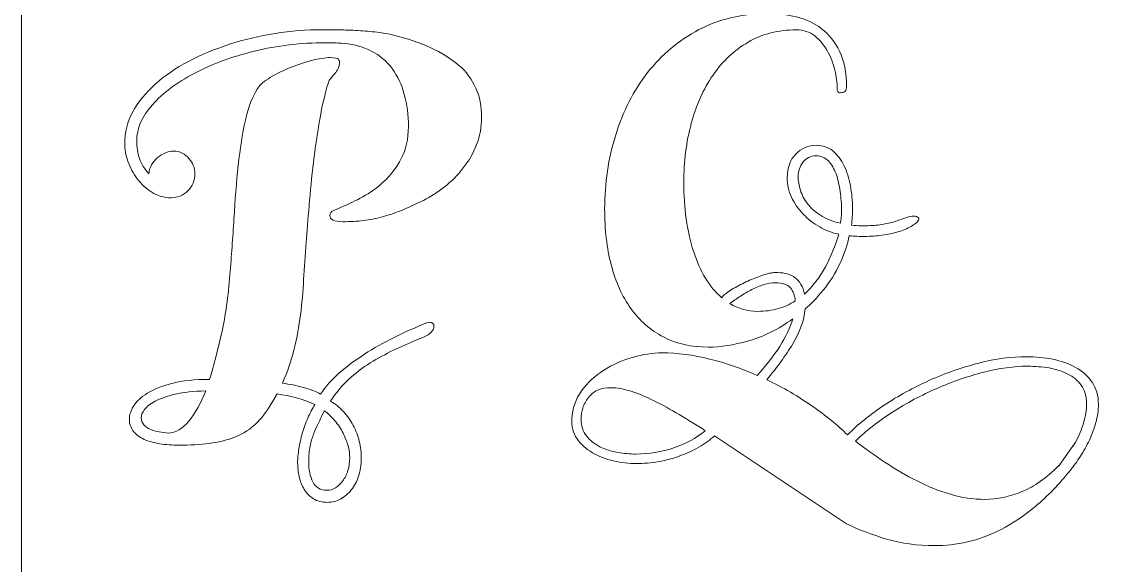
# Model space of a CAD drawing. Header units: millimetres. Extents: x -989 to 989, y -553 to 553.
# Drawn here: x 593.2 to 657.4, y 85.9 to 118.1 of the extents above; entities that cross this region are included whole.
import ezdxf

# ---------------------------------------------------------------- set-up
doc = ezdxf.new("R2010")
doc.units = ezdxf.units.MM
doc.header["$MEASUREMENT"] = 0
doc.layers.add('Camada 1', color=7, linetype='Continuous')

msp = doc.modelspace()

# ---------------------------------------------------------------- linework, layer by layer
at = {"layer": 'Camada 1', "color": 142, "lineweight": 20}
msp.add_lwpolyline([(593.2077, 33.5177), (790.9435, 33.5177), (790.9435, 414.1477), (593.2077, 414.1477), (593.2077, 33.5177)], close=True, dxfattribs=at)
at = {"layer": 'Camada 1', "color": 250, "lineweight": 9}
for points, knots in [([(642.3197, 105.4445), (642.2395, 104.9495), (642.0557, 104.4074), (641.7823, 103.8181), (641.7823, 103.8181), (641.5041, 103.2289), (641.1693, 102.6915), (640.7828, 102.2105), (640.7828, 102.2105), (640.4151, 101.7627), (640.0569, 101.3903), (639.7032, 101.098), (639.7032, 101.098), (639.6467, 100.4239), (639.4015, 99.7356), (638.9725, 99.0284), (638.9725, 99.0284), (638.5388, 98.3213), (638.025, 97.6142), (637.4263, 96.907), (637.4263, 96.907), (638.4021, 96.4356), (639.3026, 95.9123), (640.1275, 95.3418), (640.1275, 95.3418), (640.9526, 94.7714), (641.6503, 94.201), (642.2159, 93.6353), (642.2159, 93.6353), (642.8288, 94.2482), (643.5548, 94.8328), (644.3987, 95.3938), (644.3987, 95.3938), (645.2378, 95.9548), (646.1382, 96.445), (647.0905, 96.8693), (647.0905, 96.8693), (648.0475, 97.2983), (649.0186, 97.633), (650.0086, 97.8876), (650.0086, 97.8876), (650.9987, 98.1422), (651.9462, 98.2695), (652.8514, 98.2695), (652.8514, 98.2695), (653.37, 98.2695), (653.8838, 98.2176), (654.3929, 98.1186), (654.3929, 98.1186), (654.8973, 98.0196), (655.3546, 97.8546), (655.7601, 97.633), (655.7601, 97.633), (656.1654, 97.4067), (656.4955, 97.1144), (656.7406, 96.7561), (656.7406, 96.7561), (656.9905, 96.3978), (657.113, 95.9594), (657.113, 95.4409), (657.113, 95.4409), (657.113, 95.0825), (657.0612, 94.729), (656.9621, 94.366), (656.9621, 94.366), (656.8632, 94.0077), (656.7312, 93.6589), (656.5756, 93.3242), (656.5756, 93.3242), (656.4153, 92.9895), (656.2362, 92.6689), (656.0429, 92.3671), (656.0429, 92.3671), (655.8497, 92.0654), (655.6563, 91.8015), (655.4678, 91.561), (655.4678, 91.561), (654.7747, 90.7031), (654.0818, 89.9865), (653.3934, 89.4114), (653.3934, 89.4114), (652.7005, 88.8409), (652.0169, 88.3789), (651.3428, 88.0347), (651.3428, 88.0347), (650.664, 87.6859), (649.9945, 87.4361), (649.3345, 87.2899), (649.3345, 87.2899), (648.6745, 87.1438), (648.0286, 87.0683), (647.3922, 87.0683), (647.3922, 87.0683), (646.3645, 87.0683), (645.4169, 87.2004), (644.5448, 87.4597), (644.5448, 87.4597), (643.6726, 87.719), (642.8759, 88.0159), (642.1594, 88.36), (642.1594, 88.36), (642.1594, 88.36), (634.329, 93.5787), (634.329, 93.5787), (634.329, 93.5787), (634.0555, 93.3289), (633.7492, 93.1073), (633.4003, 92.9046), (633.4003, 92.9046), (633.0515, 92.7066), (632.679, 92.5322), (632.2783, 92.3861), (632.2783, 92.3861), (631.8775, 92.2352), (631.4533, 92.1268), (631.0149, 92.0466), (631.0149, 92.0466), (630.5718, 91.9712), (630.1239, 91.9335), (629.676, 91.9335), (629.676, 91.9335), (629.2517, 91.9335), (628.8086, 91.9853), (628.3419, 92.0938), (628.3419, 92.0938), (627.8798, 92.1975), (627.4556, 92.3625), (627.0785, 92.5794), (627.0785, 92.5794), (626.7013, 92.7962), (626.3996, 93.0743), (626.1686, 93.4091), (626.1686, 93.4091), (625.9376, 93.7484), (625.8339, 94.1397), (625.8575, 94.5876), (625.8575, 94.5876), (625.8951, 95.2004), (626.0885, 95.752), (626.4421, 96.2423), (626.4421, 96.2423), (626.7956, 96.7279), (627.234, 97.138), (627.762, 97.468), (627.762, 97.468), (628.2853, 97.798), (628.851, 98.0526), (629.4638, 98.2317), (629.4638, 98.2317), (630.0768, 98.4061), (630.6613, 98.4957), (631.2176, 98.4957), (631.2176, 98.4957), (632.1368, 98.4957), (633.075, 98.3731), (634.0367, 98.1327), (634.0367, 98.1327), (634.9984, 97.8923), (635.9366, 97.567), (636.8559, 97.1521), (636.8559, 97.1521), (637.3839, 97.7415), (637.8317, 98.3165), (638.1994, 98.8775), (638.1994, 98.8775), (638.5624, 99.4385), (638.8217, 99.9855), (638.9773, 100.5135), (638.9773, 100.5135), (638.1051, 99.8911), (637.2283, 99.4527), (636.342, 99.2076), (636.342, 99.2076), (635.4604, 98.9577), (634.6731, 98.8351), (633.9754, 98.8351), (633.9754, 98.8351), (632.9619, 98.8351), (632.0709, 99.0378), (631.2977, 99.4385), (631.2977, 99.4385), (630.5293, 99.8393), (629.8834, 100.4003), (629.3649, 101.1263), (629.3649, 101.1263), (628.8463, 101.8522), (628.455, 102.7149), (628.1957, 103.7144), (628.1957, 103.7144), (627.9364, 104.7185), (627.8092, 105.8217), (627.8092, 107.0239), (627.8092, 107.0239), (627.8092, 108.5559), (628.026, 110.022), (628.4644, 111.4175), (628.4644, 111.4175), (628.8982, 112.813), (629.5298, 114.0481), (630.3596, 115.1135), (630.3596, 115.1135), (631.1893, 116.1789), (632.2028, 117.0275), (633.405, 117.6592), (633.405, 117.6592), (634.6071, 118.2909), (635.9837, 118.6068), (637.5253, 118.6068), (637.5253, 118.6068), (638.0816, 118.6068), (638.6331, 118.5408), (639.1894, 118.4087), (639.1894, 118.4087), (639.741, 118.2815), (640.2407, 118.0505), (640.6791, 117.7158), (640.6791, 117.7158), (641.1223, 117.3857), (641.4806, 116.9426), (641.7493, 116.3816), (641.7493, 116.3816), (642.0226, 115.8206), (642.1594, 115.1135), (642.1594, 114.2508), (642.1594, 114.2508), (642.1594, 114.0857), (642.1028, 113.9868), (641.9991, 113.9585), (641.9991, 113.9585), (641.8907, 113.9302), (641.8105, 113.9161), (641.7493, 113.9161), (641.7493, 113.9161), (641.6549, 113.9161), (641.6078, 114.0103), (641.6078, 114.1989), (641.6078, 114.1989), (641.6078, 114.5148), (641.5607, 114.873), (641.4664, 115.2691), (641.4664, 115.2691), (641.3721, 115.6603), (641.2259, 116.0375), (641.028, 116.3911), (641.028, 116.3911), (640.8252, 116.7447), (640.5754, 117.0416), (640.2737, 117.2821), (640.2737, 117.2821), (639.972, 117.5225), (639.6137, 117.645), (639.1894, 117.645), (639.1894, 117.645), (638.1146, 117.645), (637.1622, 117.4047), (636.3325, 116.9191), (636.3325, 116.9191), (635.5028, 116.4382), (634.8051, 115.7829), (634.2394, 114.9674), (634.2394, 114.9674), (633.6737, 114.1471), (633.24, 113.1854), (632.9477, 112.0916), (632.9477, 112.0916), (632.6507, 110.9932), (632.5045, 109.8288), (632.5045, 108.5889), (632.5045, 108.5889), (632.5045, 107.0804), (632.6978, 105.7274), (633.0797, 104.5252), (633.0797, 104.5252), (633.4616, 103.3231), (634.0179, 102.4038), (634.7533, 101.7674), (634.7533, 101.7674), (634.857, 101.9088), (635.0361, 102.055), (635.2813, 102.2105), (635.2813, 102.2105), (635.5312, 102.3614), (635.7999, 102.5076), (636.0874, 102.6489), (636.0874, 102.6489), (636.375, 102.7904), (636.6578, 102.913), (636.936, 103.012), (636.936, 103.012), (637.2141, 103.111), (637.4357, 103.1817), (637.6007, 103.2147), (637.6007, 103.2147), (637.6714, 103.2383), (637.7516, 103.2524), (637.8459, 103.2524), (637.8459, 103.2524), (637.9401, 103.2524), (638.0203, 103.2524), (638.0768, 103.2524), (638.0768, 103.2524), (638.4917, 103.2524), (638.8358, 103.1534), (639.114, 102.9506), (639.114, 102.9506), (639.3874, 102.7527), (639.5759, 102.4274), (639.6703, 101.9796), (639.6703, 101.9796), (640.1653, 102.4274), (640.5754, 102.9648), (640.9054, 103.5871), (640.9054, 103.5871), (641.2354, 104.2141), (641.4994, 104.8599), (641.7021, 105.5341), (641.7021, 105.5341), (641.3108, 105.6048), (640.9336, 105.7462), (640.5707, 105.9584), (640.5707, 105.9584), (640.203, 106.1706), (639.8777, 106.4251), (639.5901, 106.7268), (639.5901, 106.7268), (639.2978, 107.0239), (639.0715, 107.3632), (638.8971, 107.731), (638.8971, 107.731), (638.7274, 108.1033), (638.6426, 108.49), (638.6426, 108.8906), (638.6426, 108.8906), (638.6426, 109.4706), (638.8122, 109.9325), (639.147, 110.2767), (639.147, 110.2767), (639.4817, 110.6255), (639.8918, 110.7999), (640.3774, 110.7999), (640.3774, 110.7999), (640.7545, 110.7999), (641.0798, 110.6868), (641.3486, 110.4652), (641.3486, 110.4652), (641.6219, 110.2389), (641.8435, 109.9514), (642.0132, 109.5978), (642.0132, 109.5978), (642.1829, 109.2443), (642.3103, 108.8482), (642.3951, 108.4051), (642.3951, 108.4051), (642.4752, 107.962), (642.5176, 107.5235), (642.5176, 107.0898), (642.5176, 107.0898), (642.5176, 106.9248), (642.513, 106.7504), (642.5036, 106.576), (642.5036, 106.576), (642.4941, 106.3968), (642.48, 106.2271), (642.4611, 106.0621), (642.4611, 106.0621), (642.8618, 106.0291), (643.2295, 106.0197), (643.5596, 106.0385), (643.5596, 106.0385), (643.8895, 106.0527), (644.1866, 106.0904), (644.4599, 106.1422), (644.4599, 106.1422), (644.7286, 106.1942), (644.9691, 106.2554), (645.1765, 106.3261), (645.1765, 106.3261), (645.3792, 106.3968), (645.5678, 106.4629), (645.7328, 106.5241), (645.7328, 106.5241), (645.8836, 106.5807), (646.0251, 106.609), (646.1571, 106.6043), (646.1571, 106.6043), (646.2844, 106.5948), (646.374, 106.5665), (646.4211, 106.5147), (646.4211, 106.5147), (646.4682, 106.4629), (646.4635, 106.3921), (646.4022, 106.3026), (646.4022, 106.3026), (646.3456, 106.213), (646.2089, 106.1092), (645.9968, 105.9914), (645.9968, 105.9914), (645.7752, 105.8641), (645.5113, 105.7557), (645.2096, 105.6662), (645.2096, 105.6662), (644.9078, 105.5766), (644.5966, 105.5105), (644.2667, 105.4728), (644.2667, 105.4728), (643.9367, 105.4304), (643.602, 105.4069), (643.2673, 105.4021), (643.2673, 105.4021), (642.9278, 105.3927), (642.6167, 105.4069), (642.3197, 105.4445)], [0, 0, 0, 0, 0.0096154, 0.0096154, 0.0096154, 0.0096154, 0.0192308, 0.0192308, 0.0192308, 0.0192308, 0.0288462, 0.0288462, 0.0288462, 0.0288462, 0.0384615, 0.0384615, 0.0384615, 0.0384615, 0.0480769, 0.0480769, 0.0480769, 0.0480769, 0.0576923, 0.0576923, 0.0576923, 0.0576923, 0.0673077, 0.0673077, 0.0673077, 0.0673077, 0.0769231, 0.0769231, 0.0769231, 0.0769231, 0.0865385, 0.0865385, 0.0865385, 0.0865385, 0.0961538, 0.0961538, 0.0961538, 0.0961538, 0.1057692, 0.1057692, 0.1057692, 0.1057692, 0.1153846, 0.1153846, 0.1153846, 0.1153846, 0.125, 0.125, 0.125, 0.125, 0.1346154, 0.1346154, 0.1346154, 0.1346154, 0.1442308, 0.1442308, 0.1442308, 0.1442308, 0.1538462, 0.1538462, 0.1538462, 0.1538462, 0.1634615, 0.1634615, 0.1634615, 0.1634615, 0.1730769, 0.1730769, 0.1730769, 0.1730769, 0.1826923, 0.1826923, 0.1826923, 0.1826923, 0.1923077, 0.1923077, 0.1923077, 0.1923077, 0.2019231, 0.2019231, 0.2019231, 0.2019231, 0.2115385, 0.2115385, 0.2115385, 0.2115385, 0.2211538, 0.2211538, 0.2211538, 0.2211538, 0.2307692, 0.2307692, 0.2307692, 0.2307692, 0.2403846, 0.2403846, 0.2403846, 0.2403846, 0.25, 0.25, 0.25, 0.25, 0.2596154, 0.2596154, 0.2596154, 0.2596154, 0.2692308, 0.2692308, 0.2692308, 0.2692308, 0.2788462, 0.2788462, 0.2788462, 0.2788462, 0.2884615, 0.2884615, 0.2884615, 0.2884615, 0.2980769, 0.2980769, 0.2980769, 0.2980769, 0.3076923, 0.3076923, 0.3076923, 0.3076923, 0.3173077, 0.3173077, 0.3173077, 0.3173077, 0.3269231, 0.3269231, 0.3269231, 0.3269231, 0.3365385, 0.3365385, 0.3365385, 0.3365385, 0.3461538, 0.3461538, 0.3461538, 0.3461538, 0.3557692, 0.3557692, 0.3557692, 0.3557692, 0.3653846, 0.3653846, 0.3653846, 0.3653846, 0.375, 0.375, 0.375, 0.375, 0.3846154, 0.3846154, 0.3846154, 0.3846154, 0.3942308, 0.3942308, 0.3942308, 0.3942308, 0.4038462, 0.4038462, 0.4038462, 0.4038462, 0.4134615, 0.4134615, 0.4134615, 0.4134615, 0.4230769, 0.4230769, 0.4230769, 0.4230769, 0.4326923, 0.4326923, 0.4326923, 0.4326923, 0.4423077, 0.4423077, 0.4423077, 0.4423077, 0.4519231, 0.4519231, 0.4519231, 0.4519231, 0.4615385, 0.4615385, 0.4615385, 0.4615385, 0.4711538, 0.4711538, 0.4711538, 0.4711538, 0.4807692, 0.4807692, 0.4807692, 0.4807692, 0.4903846, 0.4903846, 0.4903846, 0.4903846, 0.5, 0.5, 0.5, 0.5, 0.5096154, 0.5096154, 0.5096154, 0.5096154, 0.5192308, 0.5192308, 0.5192308, 0.5192308, 0.5288462, 0.5288462, 0.5288462, 0.5288462, 0.5384615, 0.5384615, 0.5384615, 0.5384615, 0.5480769, 0.5480769, 0.5480769, 0.5480769, 0.5576923, 0.5576923, 0.5576923, 0.5576923, 0.5673077, 0.5673077, 0.5673077, 0.5673077, 0.5769231, 0.5769231, 0.5769231, 0.5769231, 0.5865385, 0.5865385, 0.5865385, 0.5865385, 0.5961538, 0.5961538, 0.5961538, 0.5961538, 0.6057692, 0.6057692, 0.6057692, 0.6057692, 0.6153846, 0.6153846, 0.6153846, 0.6153846, 0.625, 0.625, 0.625, 0.625, 0.6346154, 0.6346154, 0.6346154, 0.6346154, 0.6442308, 0.6442308, 0.6442308, 0.6442308, 0.6538462, 0.6538462, 0.6538462, 0.6538462, 0.6634615, 0.6634615, 0.6634615, 0.6634615, 0.6730769, 0.6730769, 0.6730769, 0.6730769, 0.6826923, 0.6826923, 0.6826923, 0.6826923, 0.6923077, 0.6923077, 0.6923077, 0.6923077, 0.7019231, 0.7019231, 0.7019231, 0.7019231, 0.7115385, 0.7115385, 0.7115385, 0.7115385, 0.7211538, 0.7211538, 0.7211538, 0.7211538, 0.7307692, 0.7307692, 0.7307692, 0.7307692, 0.7403846, 0.7403846, 0.7403846, 0.7403846, 0.75, 0.75, 0.75, 0.75, 0.7596154, 0.7596154, 0.7596154, 0.7596154, 0.7692308, 0.7692308, 0.7692308, 0.7692308, 0.7788462, 0.7788462, 0.7788462, 0.7788462, 0.7884615, 0.7884615, 0.7884615, 0.7884615, 0.7980769, 0.7980769, 0.7980769, 0.7980769, 0.8076923, 0.8076923, 0.8076923, 0.8076923, 0.8173077, 0.8173077, 0.8173077, 0.8173077, 0.8269231, 0.8269231, 0.8269231, 0.8269231, 0.8365385, 0.8365385, 0.8365385, 0.8365385, 0.8461538, 0.8461538, 0.8461538, 0.8461538, 0.8557692, 0.8557692, 0.8557692, 0.8557692, 0.8653846, 0.8653846, 0.8653846, 0.8653846, 0.875, 0.875, 0.875, 0.875, 0.8846154, 0.8846154, 0.8846154, 0.8846154, 0.8942308, 0.8942308, 0.8942308, 0.8942308, 0.9038462, 0.9038462, 0.9038462, 0.9038462, 0.9134615, 0.9134615, 0.9134615, 0.9134615, 0.9230769, 0.9230769, 0.9230769, 0.9230769, 0.9326923, 0.9326923, 0.9326923, 0.9326923, 0.9423077, 0.9423077, 0.9423077, 0.9423077, 0.9519231, 0.9519231, 0.9519231, 0.9519231, 0.9615385, 0.9615385, 0.9615385, 0.9615385, 0.9711538, 0.9711538, 0.9711538, 0.9711538, 0.9807692, 0.9807692, 0.9807692, 0.9807692, 1, 1, 1, 1]), ([(602.0768, 107.6914), (601.6554, 107.6914), (601.2736, 107.8004), (600.9315, 108.0186), (600.9315, 108.0186), (600.5944, 108.2368), (600.3068, 108.4995), (600.0688, 108.8168), (600.0688, 108.8168), (599.8358, 109.1341), (599.6523, 109.4812), (599.5185, 109.8531), (599.5185, 109.8531), (599.3896, 110.2249), (599.3251, 110.572), (599.3251, 110.8942), (599.3251, 110.8942), (599.3251, 111.5636), (599.4838, 112.1982), (599.806, 112.7882), (599.806, 112.7882), (600.1283, 113.3782), (600.5745, 113.9236), (601.1348, 114.4243), (601.1348, 114.4243), (601.7, 114.9301), (602.3594, 115.3763), (603.113, 115.7779), (603.113, 115.7779), (603.8666, 116.1745), (604.6797, 116.5117), (605.5424, 116.7893), (605.5424, 116.7893), (606.4101, 117.0719), (607.3124, 117.2851), (608.2445, 117.4338), (608.2445, 117.4338), (609.1766, 117.5826), (610.1088, 117.657), (611.0409, 117.657), (611.0409, 117.657), (611.3235, 117.657), (611.6507, 117.652), (612.0225, 117.647), (612.0225, 117.647), (612.3944, 117.6421), (612.7762, 117.6272), (613.1629, 117.6024), (613.1629, 117.6024), (613.5546, 117.5776), (613.9314, 117.5429), (614.2983, 117.5082), (614.2983, 117.5082), (614.6602, 117.4685), (614.9874, 117.414), (615.27, 117.3396), (615.27, 117.3396), (616.9409, 116.9281), (618.23, 116.3332), (619.1422, 115.5548), (619.1422, 115.5548), (620.0495, 114.7714), (620.5057, 113.7451), (620.5057, 112.4659), (620.5057, 112.4659), (620.5057, 111.8858), (620.4065, 111.3405), (620.2082, 110.8397), (620.2082, 110.8397), (620.0099, 110.3389), (619.7471, 109.8778), (619.4199, 109.4564), (619.4199, 109.4564), (619.0926, 109.035), (618.7208, 108.6631), (618.3043, 108.3409), (618.3043, 108.3409), (617.8928, 108.0186), (617.4763, 107.7509), (617.0549, 107.5377), (617.0549, 107.5377), (616.569, 107.3046), (616.1327, 107.1063), (615.746, 106.9427), (615.746, 106.9427), (615.3543, 106.7841), (614.9775, 106.6551), (614.6106, 106.556), (614.6106, 106.556), (614.2437, 106.4568), (613.8768, 106.3825), (613.505, 106.3378), (613.505, 106.3378), (613.1331, 106.2982), (612.7167, 106.2734), (612.2605, 106.2734), (612.2605, 106.2734), (611.7499, 106.2734), (611.497, 106.3973), (611.497, 106.6452), (611.497, 106.6452), (611.5069, 106.7841), (611.5912, 106.8832), (611.7449, 106.9427), (611.7449, 106.9427), (611.9035, 107.0072), (612.1019, 107.0915), (612.3498, 107.2055), (612.3498, 107.2055), (612.6472, 107.3294), (613.0141, 107.5079), (613.4504, 107.7459), (613.4504, 107.7459), (613.8818, 107.9789), (614.2983, 108.2814), (614.7048, 108.6532), (614.7048, 108.6532), (615.1064, 109.0251), (615.4485, 109.4812), (615.7361, 110.0117), (615.7361, 110.0117), (616.0187, 110.5472), (616.1625, 111.1768), (616.1625, 111.9106), (616.1625, 111.9106), (616.1625, 112.5899), (616.0831, 113.2245), (615.9195, 113.8145), (615.9195, 113.8145), (615.7609, 114.4045), (615.5179, 114.9152), (615.1957, 115.3465), (615.1957, 115.3465), (614.8734, 115.7828), (614.4619, 116.1299), (613.9611, 116.3877), (613.9611, 116.3877), (613.4604, 116.6505), (612.8704, 116.8042), (612.1862, 116.8538), (612.1862, 116.8538), (612.1862, 116.8538), (612.1118, 116.8538), (612.1118, 116.8538), (612.1118, 116.8538), (611.963, 116.8637), (611.8143, 116.8736), (611.6656, 116.8785), (611.6656, 116.8785), (611.5168, 116.8835), (611.378, 116.8835), (611.2392, 116.8835), (611.2392, 116.8835), (609.7766, 116.8835), (608.3735, 116.7149), (607.0249, 116.3827), (607.0249, 116.3827), (605.6713, 116.0456), (604.4814, 115.6093), (603.4452, 115.0639), (603.4452, 115.0639), (602.4139, 114.5185), (601.586, 113.8988), (600.9662, 113.2047), (600.9662, 113.2047), (600.3465, 112.5105), (600.0391, 111.7966), (600.0391, 111.0628), (600.0391, 111.0628), (600.0391, 110.691), (600.0936, 110.3439), (600.1977, 110.0216), (600.1977, 110.0216), (600.3068, 109.6994), (600.4902, 109.3969), (600.758, 109.1143), (600.758, 109.1143), (600.7679, 109.2978), (600.8224, 109.4713), (600.9166, 109.6349), (600.9166, 109.6349), (601.0059, 109.7985), (601.1249, 109.9373), (601.2587, 110.0563), (601.2587, 110.0563), (601.3975, 110.1753), (601.5463, 110.2695), (601.7149, 110.3439), (601.7149, 110.3439), (601.8834, 110.4183), (602.052, 110.4579), (602.2255, 110.4579), (602.2255, 110.4579), (602.4139, 110.4579), (602.5825, 110.4183), (602.7362, 110.334), (602.7362, 110.334), (602.8899, 110.2547), (603.0238, 110.1505), (603.1378, 110.0266), (603.1378, 110.0266), (603.2469, 109.9026), (603.3361, 109.7589), (603.3956, 109.6002), (603.3956, 109.6002), (603.4601, 109.4366), (603.4898, 109.273), (603.4898, 109.1143), (603.4898, 109.1143), (603.4898, 108.7127), (603.351, 108.3756), (603.0734, 108.1029), (603.0734, 108.1029), (602.7907, 107.8302), (602.4635, 107.6914), (602.0768, 107.6914)], [0, 0, 0, 0, 0.0181818, 0.0181818, 0.0181818, 0.0181818, 0.0363636, 0.0363636, 0.0363636, 0.0363636, 0.0545455, 0.0545455, 0.0545455, 0.0545455, 0.0727273, 0.0727273, 0.0727273, 0.0727273, 0.0909091, 0.0909091, 0.0909091, 0.0909091, 0.1090909, 0.1090909, 0.1090909, 0.1090909, 0.1272727, 0.1272727, 0.1272727, 0.1272727, 0.1454545, 0.1454545, 0.1454545, 0.1454545, 0.1636364, 0.1636364, 0.1636364, 0.1636364, 0.1818182, 0.1818182, 0.1818182, 0.1818182, 0.2, 0.2, 0.2, 0.2, 0.2181818, 0.2181818, 0.2181818, 0.2181818, 0.2363636, 0.2363636, 0.2363636, 0.2363636, 0.2545455, 0.2545455, 0.2545455, 0.2545455, 0.2727273, 0.2727273, 0.2727273, 0.2727273, 0.2909091, 0.2909091, 0.2909091, 0.2909091, 0.3090909, 0.3090909, 0.3090909, 0.3090909, 0.3272727, 0.3272727, 0.3272727, 0.3272727, 0.3454545, 0.3454545, 0.3454545, 0.3454545, 0.3636364, 0.3636364, 0.3636364, 0.3636364, 0.3818182, 0.3818182, 0.3818182, 0.3818182, 0.4, 0.4, 0.4, 0.4, 0.4181818, 0.4181818, 0.4181818, 0.4181818, 0.4363636, 0.4363636, 0.4363636, 0.4363636, 0.4545455, 0.4545455, 0.4545455, 0.4545455, 0.4727273, 0.4727273, 0.4727273, 0.4727273, 0.4909091, 0.4909091, 0.4909091, 0.4909091, 0.5090909, 0.5090909, 0.5090909, 0.5090909, 0.5272727, 0.5272727, 0.5272727, 0.5272727, 0.5454545, 0.5454545, 0.5454545, 0.5454545, 0.5636364, 0.5636364, 0.5636364, 0.5636364, 0.5818182, 0.5818182, 0.5818182, 0.5818182, 0.6, 0.6, 0.6, 0.6, 0.6181818, 0.6181818, 0.6181818, 0.6181818, 0.6363636, 0.6363636, 0.6363636, 0.6363636, 0.6545455, 0.6545455, 0.6545455, 0.6545455, 0.6727273, 0.6727273, 0.6727273, 0.6727273, 0.6909091, 0.6909091, 0.6909091, 0.6909091, 0.7090909, 0.7090909, 0.7090909, 0.7090909, 0.7272727, 0.7272727, 0.7272727, 0.7272727, 0.7454545, 0.7454545, 0.7454545, 0.7454545, 0.7636364, 0.7636364, 0.7636364, 0.7636364, 0.7818182, 0.7818182, 0.7818182, 0.7818182, 0.8, 0.8, 0.8, 0.8, 0.8181818, 0.8181818, 0.8181818, 0.8181818, 0.8363636, 0.8363636, 0.8363636, 0.8363636, 0.8545455, 0.8545455, 0.8545455, 0.8545455, 0.8727273, 0.8727273, 0.8727273, 0.8727273, 0.8909091, 0.8909091, 0.8909091, 0.8909091, 0.9090909, 0.9090909, 0.9090909, 0.9090909, 0.9272727, 0.9272727, 0.9272727, 0.9272727, 0.9454545, 0.9454545, 0.9454545, 0.9454545, 0.9636364, 0.9636364, 0.9636364, 0.9636364, 1, 1, 1, 1]), ([(607.8975, 95.2815), (607.6248, 94.8402), (607.3174, 94.4684), (606.9753, 94.1709), (606.9753, 94.1709), (606.6332, 93.8784), (606.2465, 93.6454), (605.8052, 93.4768), (605.8052, 93.4768), (605.3639, 93.3132), (604.8731, 93.1942), (604.3376, 93.1297), (604.3376, 93.1297), (603.7972, 93.0603), (603.1923, 93.0256), (602.523, 93.0256), (602.523, 93.0256), (602.1412, 93.0256), (601.7694, 93.0554), (601.4174, 93.1099), (601.4174, 93.1099), (601.0654, 93.1644), (600.753, 93.2537), (600.4853, 93.3677), (600.4853, 93.3677), (600.2225, 93.4867), (600.0093, 93.6454), (599.8457, 93.8437), (599.8457, 93.8437), (599.687, 94.042), (599.6028, 94.2899), (599.6028, 94.5824), (599.6028, 94.5824), (599.6028, 94.8204), (599.687, 95.0733), (599.8556, 95.346), (599.8556, 95.346), (600.0242, 95.6186), (600.2919, 95.8715), (600.6638, 96.1045), (600.6638, 96.1045), (601.0356, 96.3425), (601.5265, 96.5359), (602.1313, 96.6896), (602.1313, 96.6896), (602.7412, 96.8433), (603.4849, 96.9226), (604.3624, 96.9226), (604.3624, 96.9226), (604.6103, 97.7555), (604.8483, 98.6728), (605.0813, 99.6842), (605.0813, 99.6842), (605.3094, 100.6956), (605.473, 101.8459), (605.5722, 103.135), (605.5722, 103.135), (605.6614, 104.2257), (605.7358, 105.3264), (605.8052, 106.442), (605.8052, 106.442), (605.8746, 107.5575), (605.9589, 108.6136), (606.063, 109.6052), (606.063, 109.6052), (606.1721, 110.5968), (606.3109, 111.4892), (606.4845, 112.2825), (606.4845, 112.2825), (606.658, 113.0758), (606.891, 113.6856), (607.1934, 114.1219), (607.1934, 114.1219), (607.2777, 114.3202), (607.4959, 114.5285), (607.8529, 114.7516), (607.8529, 114.7516), (608.2049, 114.9747), (608.6015, 115.1829), (609.0428, 115.3664), (609.0428, 115.3664), (609.484, 115.5548), (609.9303, 115.7035), (610.3914, 115.8225), (610.3914, 115.8225), (610.8475, 115.9415), (611.2293, 116.001), (611.5267, 116.001), (611.5267, 116.001), (611.7994, 116.001), (611.9581, 115.9663), (612.0077, 115.9068), (612.0077, 115.9068), (612.0572, 115.8423), (612.082, 115.7432), (612.082, 115.6093), (612.082, 115.6093), (612.0225, 115.4209), (611.9581, 115.2821), (611.8986, 115.1879), (611.8986, 115.1879), (611.8341, 115.0986), (611.7746, 115.0143), (611.7102, 114.9499), (611.7102, 114.9499), (611.6507, 114.8805), (611.5912, 114.816), (611.5367, 114.7516), (611.5367, 114.7516), (611.4772, 114.6921), (611.4325, 114.5979), (611.3978, 114.4739), (611.3978, 114.4739), (611.2094, 113.879), (611.0458, 113.17), (610.902, 112.3469), (610.902, 112.3469), (610.7583, 111.5189), (610.6343, 110.6711), (610.5302, 109.7985), (610.5302, 109.7985), (610.4261, 108.9259), (610.3368, 108.0682), (610.2724, 107.2303), (610.2724, 107.2303), (610.203, 106.3973), (610.1435, 105.6685), (610.0939, 105.0488), (610.0939, 105.0488), (610.0344, 104.2803), (609.9848, 103.5415), (609.9451, 102.8375), (609.9451, 102.8375), (609.9104, 102.1285), (609.846, 101.4344), (609.7567, 100.7551), (609.7567, 100.7551), (609.6724, 100.0709), (609.5485, 99.3966), (609.3849, 98.7273), (609.3849, 98.7273), (609.2262, 98.058), (608.9882, 97.3837), (608.6808, 96.6995), (608.6808, 96.6995), (609.1122, 96.64), (609.5287, 96.5557), (609.9253, 96.4516), (609.9253, 96.4516), (610.3219, 96.3425), (610.664, 96.2136), (610.9467, 96.05), (610.9467, 96.05), (611.2441, 96.4962), (611.616, 96.9127), (612.0622, 97.3044), (612.0622, 97.3044), (612.5084, 97.696), (613.0092, 98.0679), (613.5546, 98.4199), (613.5546, 98.4199), (614.0999, 98.7719), (614.685, 99.1041), (615.3196, 99.4165), (615.3196, 99.4165), (615.9493, 99.7239), (616.5938, 100.0114), (617.2532, 100.2692), (617.2532, 100.2692), (617.3276, 100.294), (617.3821, 100.3089), (617.4218, 100.3089), (617.4218, 100.3089), (617.5953, 100.3089), (617.6796, 100.2246), (617.6796, 100.066), (617.6796, 100.066), (617.6796, 99.9668), (617.63, 99.8577), (617.5309, 99.7387), (617.5309, 99.7387), (617.4317, 99.6197), (617.2582, 99.5156), (617.0103, 99.4165), (617.0103, 99.4165), (617.0103, 99.4165), (616.693, 99.2826), (616.693, 99.2826), (616.693, 99.2826), (616.222, 99.0843), (615.751, 98.876), (615.2799, 98.6529), (615.2799, 98.6529), (614.8089, 98.4298), (614.3478, 98.177), (613.8967, 97.8993), (613.8967, 97.8993), (613.4455, 97.6217), (613.0141, 97.2944), (612.6125, 96.9226), (612.6125, 96.9226), (612.2109, 96.5507), (611.854, 96.1194), (611.5416, 95.6236), (611.5416, 95.6236), (611.8292, 95.4649), (612.082, 95.2617), (612.3051, 95.0138), (612.3051, 95.0138), (612.5283, 94.7659), (612.7216, 94.4932), (612.8852, 94.1957), (612.8852, 94.1957), (613.0439, 93.8982), (613.1629, 93.5859), (613.2472, 93.2487), (613.2472, 93.2487), (613.3265, 92.9165), (613.3662, 92.5794), (613.3662, 92.2323), (613.3662, 92.2323), (613.3662, 91.8605), (613.3116, 91.5134), (613.2075, 91.1911), (613.2075, 91.1911), (613.1034, 90.8689), (612.9546, 90.5962), (612.7712, 90.3681), (612.7712, 90.3681), (612.5828, 90.1401), (612.3696, 89.9566), (612.1267, 89.8277), (612.1267, 89.8277), (611.8887, 89.6988), (611.6309, 89.6343), (611.3582, 89.6343), (611.3582, 89.6343), (611.0359, 89.6343), (610.7583, 89.7037), (610.5302, 89.8475), (610.5302, 89.8475), (610.2972, 89.9913), (610.1137, 90.1748), (609.9798, 90.4028), (609.9798, 90.4028), (609.841, 90.6309), (609.7419, 90.8838), (609.6824, 91.1614), (609.6824, 91.1614), (609.6179, 91.439), (609.5882, 91.7167), (609.5882, 91.9844), (609.5882, 91.9844), (609.5882, 92.2323), (609.613, 92.51), (609.6625, 92.8124), (609.6625, 92.8124), (609.7121, 93.1149), (609.7815, 93.4173), (609.8658, 93.7247), (609.8658, 93.7247), (609.9551, 94.037), (610.0641, 94.3395), (610.193, 94.632), (610.193, 94.632), (610.3219, 94.9295), (610.4608, 95.1972), (610.6095, 95.4302), (610.6095, 95.4302), (609.8906, 95.7525), (609.1419, 95.9607), (608.3635, 96.0599), (608.3635, 96.0599), (608.3387, 96.0351), (608.3189, 96.0153), (608.314, 95.9954), (608.314, 95.9954), (608.309, 95.9756), (608.2991, 95.9558), (608.2892, 95.931), (608.2892, 95.931), (608.2892, 95.931), (607.8975, 95.2815), (607.8975, 95.2815)], [0, 0, 0, 0, 0.0138889, 0.0138889, 0.0138889, 0.0138889, 0.0277778, 0.0277778, 0.0277778, 0.0277778, 0.0416667, 0.0416667, 0.0416667, 0.0416667, 0.0555556, 0.0555556, 0.0555556, 0.0555556, 0.0694444, 0.0694444, 0.0694444, 0.0694444, 0.0833333, 0.0833333, 0.0833333, 0.0833333, 0.0972222, 0.0972222, 0.0972222, 0.0972222, 0.1111111, 0.1111111, 0.1111111, 0.1111111, 0.125, 0.125, 0.125, 0.125, 0.1388889, 0.1388889, 0.1388889, 0.1388889, 0.1527778, 0.1527778, 0.1527778, 0.1527778, 0.1666667, 0.1666667, 0.1666667, 0.1666667, 0.1805556, 0.1805556, 0.1805556, 0.1805556, 0.1944444, 0.1944444, 0.1944444, 0.1944444, 0.2083333, 0.2083333, 0.2083333, 0.2083333, 0.2222222, 0.2222222, 0.2222222, 0.2222222, 0.2361111, 0.2361111, 0.2361111, 0.2361111, 0.25, 0.25, 0.25, 0.25, 0.2638889, 0.2638889, 0.2638889, 0.2638889, 0.2777778, 0.2777778, 0.2777778, 0.2777778, 0.2916667, 0.2916667, 0.2916667, 0.2916667, 0.3055556, 0.3055556, 0.3055556, 0.3055556, 0.3194444, 0.3194444, 0.3194444, 0.3194444, 0.3333333, 0.3333333, 0.3333333, 0.3333333, 0.3472222, 0.3472222, 0.3472222, 0.3472222, 0.3611111, 0.3611111, 0.3611111, 0.3611111, 0.375, 0.375, 0.375, 0.375, 0.3888889, 0.3888889, 0.3888889, 0.3888889, 0.4027778, 0.4027778, 0.4027778, 0.4027778, 0.4166667, 0.4166667, 0.4166667, 0.4166667, 0.4305556, 0.4305556, 0.4305556, 0.4305556, 0.4444444, 0.4444444, 0.4444444, 0.4444444, 0.4583333, 0.4583333, 0.4583333, 0.4583333, 0.4722222, 0.4722222, 0.4722222, 0.4722222, 0.4861111, 0.4861111, 0.4861111, 0.4861111, 0.5, 0.5, 0.5, 0.5, 0.5138889, 0.5138889, 0.5138889, 0.5138889, 0.5277778, 0.5277778, 0.5277778, 0.5277778, 0.5416667, 0.5416667, 0.5416667, 0.5416667, 0.5555556, 0.5555556, 0.5555556, 0.5555556, 0.5694444, 0.5694444, 0.5694444, 0.5694444, 0.5833333, 0.5833333, 0.5833333, 0.5833333, 0.5972222, 0.5972222, 0.5972222, 0.5972222, 0.6111111, 0.6111111, 0.6111111, 0.6111111, 0.625, 0.625, 0.625, 0.625, 0.6388889, 0.6388889, 0.6388889, 0.6388889, 0.6527778, 0.6527778, 0.6527778, 0.6527778, 0.6666667, 0.6666667, 0.6666667, 0.6666667, 0.6805556, 0.6805556, 0.6805556, 0.6805556, 0.6944444, 0.6944444, 0.6944444, 0.6944444, 0.7083333, 0.7083333, 0.7083333, 0.7083333, 0.7222222, 0.7222222, 0.7222222, 0.7222222, 0.7361111, 0.7361111, 0.7361111, 0.7361111, 0.75, 0.75, 0.75, 0.75, 0.7638889, 0.7638889, 0.7638889, 0.7638889, 0.7777778, 0.7777778, 0.7777778, 0.7777778, 0.7916667, 0.7916667, 0.7916667, 0.7916667, 0.8055556, 0.8055556, 0.8055556, 0.8055556, 0.8194444, 0.8194444, 0.8194444, 0.8194444, 0.8333333, 0.8333333, 0.8333333, 0.8333333, 0.8472222, 0.8472222, 0.8472222, 0.8472222, 0.8611111, 0.8611111, 0.8611111, 0.8611111, 0.875, 0.875, 0.875, 0.875, 0.8888889, 0.8888889, 0.8888889, 0.8888889, 0.9027778, 0.9027778, 0.9027778, 0.9027778, 0.9166667, 0.9166667, 0.9166667, 0.9166667, 0.9305556, 0.9305556, 0.9305556, 0.9305556, 0.9444444, 0.9444444, 0.9444444, 0.9444444, 0.9583333, 0.9583333, 0.9583333, 0.9583333, 0.9722222, 0.9722222, 0.9722222, 0.9722222, 1, 1, 1, 1]), ([(639.2932, 108.9566), (639.2932, 108.6974), (639.3356, 108.4286), (639.4251, 108.1458), (639.4251, 108.1458), (639.5147, 107.863), (639.6561, 107.5943), (639.8494, 107.3396), (639.8494, 107.3396), (640.0427, 107.0851), (640.2972, 106.8588), (640.6179, 106.6514), (640.6179, 106.6514), (640.9336, 106.4439), (641.325, 106.2884), (641.7964, 106.1846), (641.7964, 106.1846), (641.82, 106.279), (641.8388, 106.3968), (641.8482, 106.5429), (641.8482, 106.5429), (641.8624, 106.6938), (641.8671, 106.8258), (641.8671, 106.9437), (641.8671, 106.9437), (641.8671, 107.3066), (641.8388, 107.6838), (641.7869, 108.0657), (641.7869, 108.0657), (641.7351, 108.4476), (641.6549, 108.7964), (641.5418, 109.1075), (641.5418, 109.1075), (641.4286, 109.4186), (641.2778, 109.6779), (641.0845, 109.876), (641.0845, 109.876), (640.8866, 110.0786), (640.6509, 110.1777), (640.368, 110.1777), (640.368, 110.1777), (640.0285, 110.1777), (639.7646, 110.0504), (639.5759, 109.7958), (639.5759, 109.7958), (639.3874, 109.546), (639.2932, 109.2631), (639.2932, 108.9566)], [0, 0, 0, 0, 0.0769231, 0.0769231, 0.0769231, 0.0769231, 0.1538462, 0.1538462, 0.1538462, 0.1538462, 0.2307692, 0.2307692, 0.2307692, 0.2307692, 0.3076923, 0.3076923, 0.3076923, 0.3076923, 0.3846154, 0.3846154, 0.3846154, 0.3846154, 0.4615385, 0.4615385, 0.4615385, 0.4615385, 0.5384615, 0.5384615, 0.5384615, 0.5384615, 0.6153846, 0.6153846, 0.6153846, 0.6153846, 0.6923077, 0.6923077, 0.6923077, 0.6923077, 0.7692308, 0.7692308, 0.7692308, 0.7692308, 0.8461538, 0.8461538, 0.8461538, 0.8461538, 1, 1, 1, 1]), ([(637.9401, 102.6537), (637.728, 102.6537), (637.497, 102.616), (637.2565, 102.5406), (637.2565, 102.5406), (637.0161, 102.4604), (636.7757, 102.3662), (636.54, 102.2483), (636.54, 102.2483), (636.3043, 102.1305), (636.0732, 101.9984), (635.8517, 101.8476), (635.8517, 101.8476), (635.6254, 101.7014), (635.4227, 101.56), (635.2341, 101.4186), (635.2341, 101.4186), (635.7385, 101.1121), (636.2949, 100.9565), (636.8935, 100.9565), (636.8935, 100.9565), (637.3319, 100.9565), (637.7327, 101.0085), (638.1051, 101.1169), (638.1051, 101.1169), (638.4775, 101.2206), (638.817, 101.3762), (639.1234, 101.5741), (639.1234, 101.5741), (639.0998, 101.8947), (639.0009, 102.1539), (638.8311, 102.352), (638.8311, 102.352), (638.6614, 102.5547), (638.3644, 102.6537), (637.9401, 102.6537)], [0, 0, 0, 0, 0.1, 0.1, 0.1, 0.1, 0.2, 0.2, 0.2, 0.2, 0.3, 0.3, 0.3, 0.3, 0.4, 0.4, 0.4, 0.4, 0.5, 0.5, 0.5, 0.5, 0.6, 0.6, 0.6, 0.6, 0.7, 0.7, 0.7, 0.7, 0.8, 0.8, 0.8, 0.8, 1, 1, 1, 1]), ([(655.7506, 93.211), (655.9533, 93.574), (656.1136, 93.9511), (656.2315, 94.3424), (656.2315, 94.3424), (656.3493, 94.729), (656.4059, 95.1156), (656.4059, 95.4927), (656.4059, 95.4927), (656.4059, 95.9264), (656.3022, 96.2894), (656.0948, 96.5723), (656.0948, 96.5723), (655.8921, 96.8552), (655.6234, 97.0767), (655.3027, 97.2417), (655.3027, 97.2417), (654.9774, 97.4067), (654.605, 97.5293), (654.1855, 97.6), (654.1855, 97.6), (653.7706, 97.6707), (653.3464, 97.7037), (652.922, 97.7037), (652.922, 97.7037), (652.1112, 97.7037), (651.239, 97.5858), (650.3057, 97.3501), (650.3057, 97.3501), (649.3769, 97.1144), (648.453, 96.7939), (647.5336, 96.3932), (647.5336, 96.3932), (646.6143, 95.9924), (645.7328, 95.5257), (644.8984, 94.9883), (644.8984, 94.9883), (644.0592, 94.4509), (643.3239, 93.8757), (642.6874, 93.2629), (642.6874, 93.2629), (643.2531, 92.8386), (643.8423, 92.4191), (644.4553, 92.0042), (644.4553, 92.0042), (645.0681, 91.594), (645.6998, 91.2263), (646.3456, 90.901), (646.3456, 90.901), (646.9962, 90.5758), (647.6563, 90.3118), (648.3257, 90.1137), (648.3257, 90.1137), (648.9998, 89.911), (649.6786, 89.812), (650.3622, 89.812), (650.3622, 89.812), (651.1165, 89.812), (651.8566, 89.9676), (652.5873, 90.2741), (652.5873, 90.2741), (653.318, 90.5805), (654.0393, 91.0849), (654.7465, 91.7921), (654.7465, 91.7921), (654.7465, 91.7921), (654.7465, 91.7591), (654.7465, 91.7591), (654.7465, 91.7591), (654.7465, 91.7591), (655.6092, 93.013), (655.6092, 93.013), (655.6092, 93.013), (655.6092, 93.013), (655.6092, 92.98), (655.6092, 92.98), (655.6092, 92.98), (655.6092, 92.98), (655.7506, 93.211), (655.7506, 93.211)], [0, 0, 0, 0, 0.047619, 0.047619, 0.047619, 0.047619, 0.0952381, 0.0952381, 0.0952381, 0.0952381, 0.1428571, 0.1428571, 0.1428571, 0.1428571, 0.1904762, 0.1904762, 0.1904762, 0.1904762, 0.2380952, 0.2380952, 0.2380952, 0.2380952, 0.2857143, 0.2857143, 0.2857143, 0.2857143, 0.3333333, 0.3333333, 0.3333333, 0.3333333, 0.3809524, 0.3809524, 0.3809524, 0.3809524, 0.4285714, 0.4285714, 0.4285714, 0.4285714, 0.4761905, 0.4761905, 0.4761905, 0.4761905, 0.5238095, 0.5238095, 0.5238095, 0.5238095, 0.5714286, 0.5714286, 0.5714286, 0.5714286, 0.6190476, 0.6190476, 0.6190476, 0.6190476, 0.6666667, 0.6666667, 0.6666667, 0.6666667, 0.7142857, 0.7142857, 0.7142857, 0.7142857, 0.7619048, 0.7619048, 0.7619048, 0.7619048, 0.8095238, 0.8095238, 0.8095238, 0.8095238, 0.8571429, 0.8571429, 0.8571429, 0.8571429, 0.9047619, 0.9047619, 0.9047619, 0.9047619, 1, 1, 1, 1]), ([(626.8522, 95.8463), (626.6872, 95.6436), (626.574, 95.4409), (626.5081, 95.2287), (626.5081, 95.2287), (626.4421, 95.0119), (626.409, 94.7904), (626.409, 94.5546), (626.409, 94.5546), (626.409, 94.1633), (626.5175, 93.838), (626.7296, 93.5693), (626.7296, 93.5693), (626.9417, 93.3053), (627.2058, 93.0932), (627.5263, 92.9329), (627.5263, 92.9329), (627.8422, 92.7726), (628.1957, 92.6594), (628.5776, 92.5982), (628.5776, 92.5982), (628.9594, 92.5322), (629.3225, 92.4992), (629.6619, 92.4992), (629.6619, 92.4992), (630.4397, 92.4992), (631.1893, 92.6218), (631.9105, 92.8621), (631.9105, 92.8621), (632.6272, 93.1026), (633.2542, 93.4421), (633.7822, 93.8805), (633.7822, 93.8805), (633.2636, 94.2104), (632.7498, 94.5311), (632.2358, 94.8374), (632.2358, 94.8374), (631.722, 95.1439), (631.227, 95.4173), (630.7509, 95.653), (630.7509, 95.653), (630.2747, 95.8888), (629.8175, 96.0773), (629.379, 96.2187), (629.379, 96.2187), (628.9453, 96.3602), (628.5446, 96.4308), (628.1769, 96.4308), (628.1769, 96.4308), (627.9082, 96.4308), (627.6583, 96.3884), (627.4367, 96.2989), (627.4367, 96.2989), (627.2104, 96.2093), (627.0171, 96.0585), (626.8522, 95.8463)], [0, 0, 0, 0, 0.0666667, 0.0666667, 0.0666667, 0.0666667, 0.1333333, 0.1333333, 0.1333333, 0.1333333, 0.2, 0.2, 0.2, 0.2, 0.2666667, 0.2666667, 0.2666667, 0.2666667, 0.3333333, 0.3333333, 0.3333333, 0.3333333, 0.4, 0.4, 0.4, 0.4, 0.4666667, 0.4666667, 0.4666667, 0.4666667, 0.5333333, 0.5333333, 0.5333333, 0.5333333, 0.6, 0.6, 0.6, 0.6, 0.6666667, 0.6666667, 0.6666667, 0.6666667, 0.7333333, 0.7333333, 0.7333333, 0.7333333, 0.8, 0.8, 0.8, 0.8, 0.8666667, 0.8666667, 0.8666667, 0.8666667, 1, 1, 1, 1]), ([(601.9033, 93.7445), (602.3495, 93.7743), (602.756, 94.0073), (603.1279, 94.4535), (603.1279, 94.4535), (603.4997, 94.8997), (603.8369, 95.4947), (604.1344, 96.2384), (604.1344, 96.2384), (603.4155, 96.2285), (602.8106, 96.1591), (602.3197, 96.045), (602.3197, 96.045), (601.8289, 95.926), (601.4372, 95.7872), (601.1397, 95.6335), (601.1397, 95.6335), (600.8423, 95.4798), (600.6291, 95.3112), (600.5001, 95.1328), (600.5001, 95.1328), (600.3663, 94.9543), (600.3018, 94.7956), (600.3018, 94.6568), (600.3018, 94.6568), (600.3018, 94.4833), (600.3564, 94.3444), (600.4605, 94.2304), (600.4605, 94.2304), (600.5646, 94.1213), (600.6985, 94.0271), (600.8522, 93.9627), (600.8522, 93.9627), (601.0059, 93.8933), (601.1794, 93.8437), (601.3628, 93.8139), (601.3628, 93.8139), (601.5512, 93.7792), (601.7297, 93.7594), (601.9033, 93.7445)], [0, 0, 0, 0, 0.0909091, 0.0909091, 0.0909091, 0.0909091, 0.1818182, 0.1818182, 0.1818182, 0.1818182, 0.2727273, 0.2727273, 0.2727273, 0.2727273, 0.3636364, 0.3636364, 0.3636364, 0.3636364, 0.4545455, 0.4545455, 0.4545455, 0.4545455, 0.5454545, 0.5454545, 0.5454545, 0.5454545, 0.6363636, 0.6363636, 0.6363636, 0.6363636, 0.7272727, 0.7272727, 0.7272727, 0.7272727, 0.8181818, 0.8181818, 0.8181818, 0.8181818, 1, 1, 1, 1]), ([(611.0012, 94.7163), (610.9367, 94.5675), (610.8624, 94.4089), (610.7781, 94.2453), (610.7781, 94.2453), (610.6938, 94.0767), (610.6095, 93.8883), (610.5302, 93.6751), (610.5302, 93.6751), (610.4509, 93.4669), (610.3814, 93.2289), (610.3269, 92.9612), (610.3269, 92.9612), (610.2724, 92.6934), (610.2426, 92.3811), (610.2426, 92.0191), (610.2426, 92.0191), (610.2426, 91.5779), (610.3269, 91.1862), (610.4905, 90.849), (610.4905, 90.849), (610.6591, 90.5169), (610.9318, 90.3483), (611.3135, 90.3483), (611.3135, 90.3483), (611.497, 90.3483), (611.6705, 90.3979), (611.8341, 90.497), (611.8341, 90.497), (611.9928, 90.5962), (612.1366, 90.735), (612.2655, 90.9085), (612.2655, 90.9085), (612.3944, 91.0821), (612.4985, 91.2854), (612.5729, 91.5184), (612.5729, 91.5184), (612.6472, 91.7564), (612.682, 92.0092), (612.682, 92.2819), (612.682, 92.2819), (612.682, 92.505), (612.6472, 92.743), (612.5828, 92.9909), (612.5828, 92.9909), (612.5134, 93.2388), (612.4142, 93.4867), (612.2853, 93.7396), (612.2853, 93.7396), (612.1564, 93.9974), (611.9928, 94.2354), (611.8044, 94.4684), (611.8044, 94.4684), (611.611, 94.6965), (611.4028, 94.8997), (611.1648, 95.0683), (611.1648, 95.0683), (611.1648, 95.0683), (611.0012, 94.7163), (611.0012, 94.7163)], [0, 0, 0, 0, 0.0625, 0.0625, 0.0625, 0.0625, 0.125, 0.125, 0.125, 0.125, 0.1875, 0.1875, 0.1875, 0.1875, 0.25, 0.25, 0.25, 0.25, 0.3125, 0.3125, 0.3125, 0.3125, 0.375, 0.375, 0.375, 0.375, 0.4375, 0.4375, 0.4375, 0.4375, 0.5, 0.5, 0.5, 0.5, 0.5625, 0.5625, 0.5625, 0.5625, 0.625, 0.625, 0.625, 0.625, 0.6875, 0.6875, 0.6875, 0.6875, 0.75, 0.75, 0.75, 0.75, 0.8125, 0.8125, 0.8125, 0.8125, 0.875, 0.875, 0.875, 0.875, 1, 1, 1, 1])]:
    msp.add_open_spline(points, degree=3, knots=knots, dxfattribs=at)

doc.saveas('drawing.dxf')
